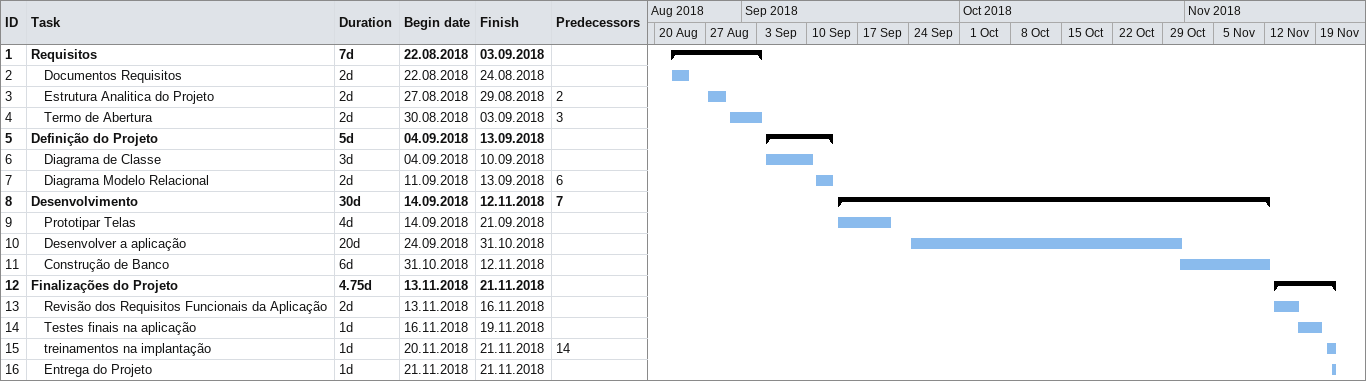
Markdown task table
| ID | Level | Task | Duration | Start | Finish | Predecessors |
|---|---|---|---|---|---|---|
| 1 | 1 | **Requisitos** | 7d | 2018-08-22 | 2018-09-03 |  |
| 2 | 2 | Documentos Requisitos | 2d | 2018-08-22 | 2018-08-24 |  |
| 3 | 2 | Estrutura Analitica do Projeto | 2d | 2018-08-27 | 2018-08-29 | 2 |
| 4 | 2 | Termo de Abertura | 2d | 2018-08-30 | 2018-09-03 | 3 |
| 5 | 1 | **Definição do Projeto** | 5d | 2018-09-04 | 2018-09-13 |  |
| 6 | 2 | Diagrama de Classe | 3d | 2018-09-04 | 2018-09-10 |  |
| 7 | 2 | Diagrama Modelo Relacional | 2d | 2018-09-11 | 2018-09-13 | 6 |
| 8 | 1 | **Desenvolvimento** | 30d | 2018-09-14 | 2018-11-12 | 7 |
| 9 | 2 | Prototipar Telas | 4d | 2018-09-14 | 2018-09-21 |  |
| 10 | 2 | Desenvolver a aplicação | 20d | 2018-09-24 | 2018-10-31 |  |
| 11 | 2 | Construção de Banco | 6d | 2018-10-31 | 2018-11-12 |  |
| 12 | 1 | **Finalizações do Projeto** | 4.75d | 2018-11-13 | 2018-11-21 |  |
| 13 | 2 | Revisão dos Requisitos Funcionais da Aplicação | 2d | 2018-11-13 | 2018-11-16 |  |
| 14 | 2 | Testes finais na aplicação | 1d | 2018-11-16 | 2018-11-19 |  |
| 15 | 2 | treinamentos na implantação | 1d | 2018-11-20 | 2018-11-21 | 14 |
| 16 | 2 | Entrega do Projeto | 1d | 2018-11-21 | 2018-11-21 |  |
